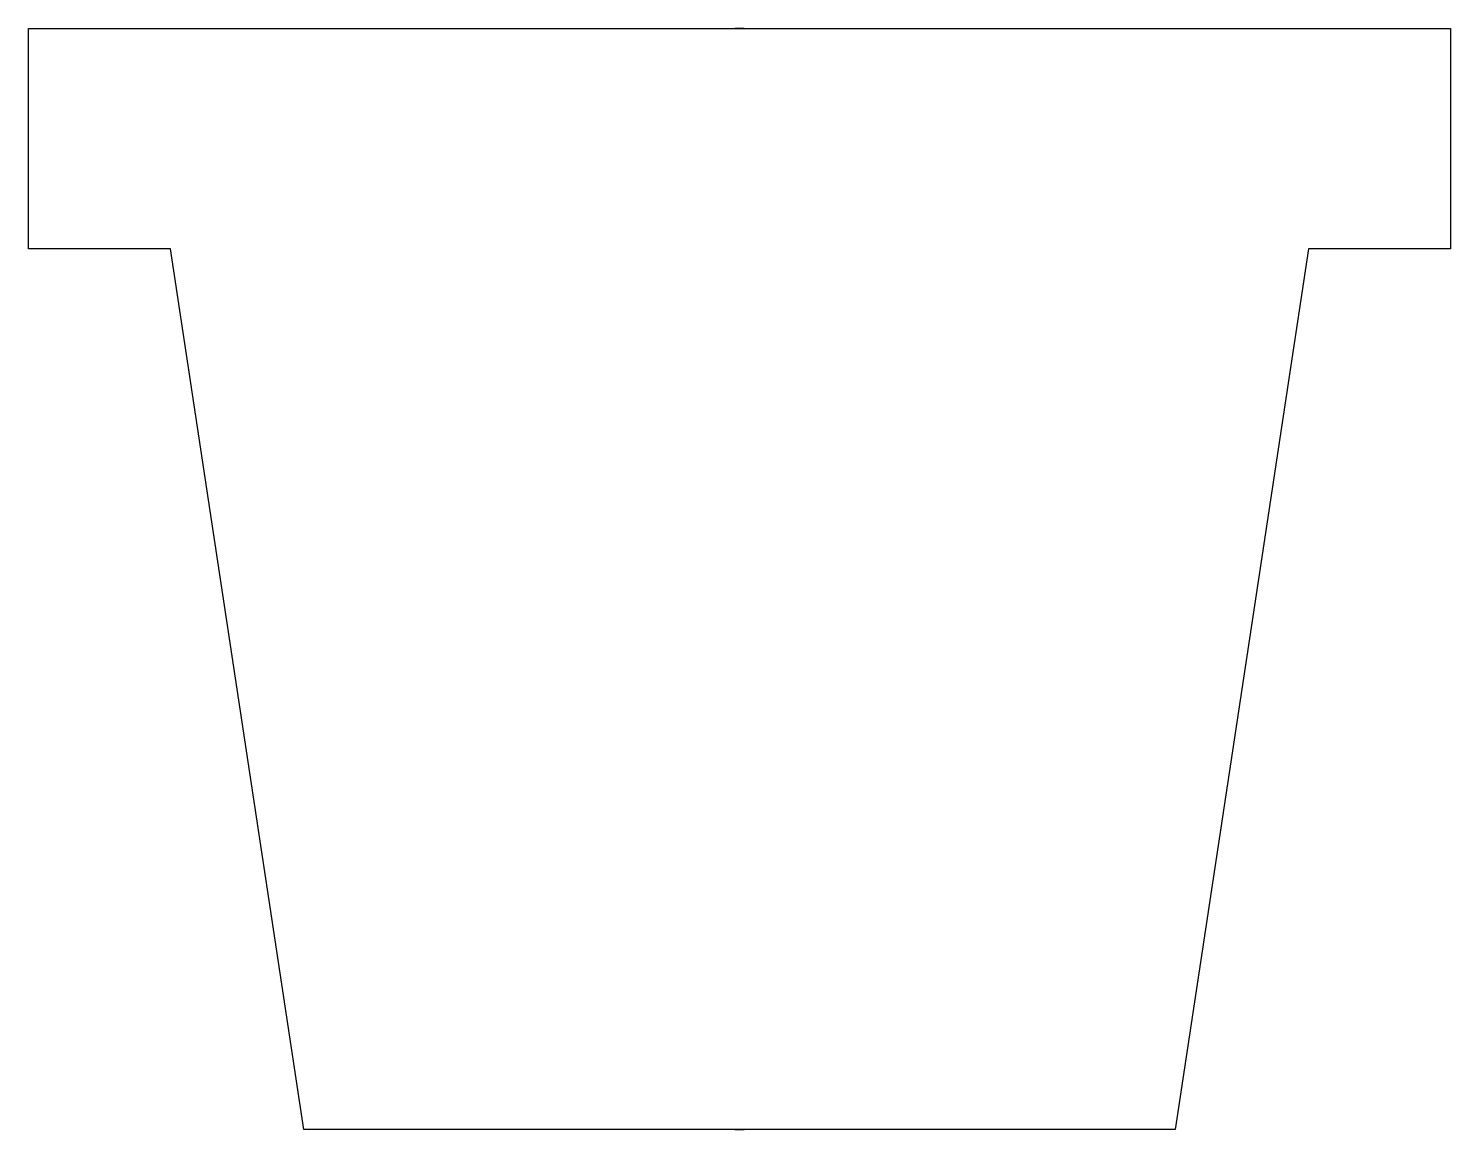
# Model space of a CAD drawing. Header units: centimetres. Extents: x -6.2 to 6.2, y -4.8 to 4.8.
import ezdxf

# ---------------------------------------------------------------- set-up
doc = ezdxf.new("R2010")
doc.units = ezdxf.units.CM
doc.header["$MEASUREMENT"] = 0
doc.layers.add('Camada 1', color=7, linetype='Continuous')

msp = doc.modelspace()

# ---------------------------------------------------------------- linework, layer by layer
at = {"layer": 'Camada 1'}
msp.add_open_spline([(-0.03971, -4.76226), (-0.03971, -4.76226), (3.77007, -4.76226), (3.77007, -4.76226), (3.77007, -4.76226), (3.77007, -4.76226), (4.92101, 2.85734), (4.92101, 2.85734), (4.92101, 2.85734), (4.92101, 2.85734), (6.15124, 2.85734), (6.15124, 2.85734), (6.15124, 2.85734), (6.15124, 2.85734), (6.15124, 4.76226), (6.15124, 4.76226), (6.15124, 4.76226), (6.15124, 4.76226), (-0.03969, 4.76226), (-0.03969, 4.76226), (-0.03969, 4.76226), (-0.03969, 4.76226), (0.03969, 4.76226), (0.03969, 4.76226), (0.03969, 4.76226), (0.03969, 4.76226), (-6.15125, 4.76226), (-6.15125, 4.76226), (-6.15125, 4.76226), (-6.15125, 4.76226), (-6.15125, 2.85734), (-6.15125, 2.85734), (-6.15125, 2.85734), (-6.15125, 2.85734), (-4.92099, 2.85734), (-4.92099, 2.85734), (-4.92099, 2.85734), (-4.92099, 2.85734), (-3.77007, -4.76226), (-3.77007, -4.76226), (-3.77007, -4.76226), (-3.77007, -4.76226), (0.03974, -4.76226), (0.03974, -4.76226), (0.03974, -4.76226), (0.03974, -4.76226), (-0.03971, -4.76226), (-0.03971, -4.76226)], degree=3, knots=[0, 0, 0, 0, 0.07692308, 0.07692308, 0.07692308, 0.07692308, 0.15384615, 0.15384615, 0.15384615, 0.15384615, 0.23076923, 0.23076923, 0.23076923, 0.23076923, 0.30769231, 0.30769231, 0.30769231, 0.30769231, 0.38461538, 0.38461538, 0.38461538, 0.38461538, 0.46153846, 0.46153846, 0.46153846, 0.46153846, 0.53846154, 0.53846154, 0.53846154, 0.53846154, 0.61538462, 0.61538462, 0.61538462, 0.61538462, 0.69230769, 0.69230769, 0.69230769, 0.69230769, 0.76923077, 0.76923077, 0.76923077, 0.76923077, 0.84615385, 0.84615385, 0.84615385, 0.84615385, 1, 1, 1, 1], dxfattribs=at)

doc.saveas('drawing.dxf')
